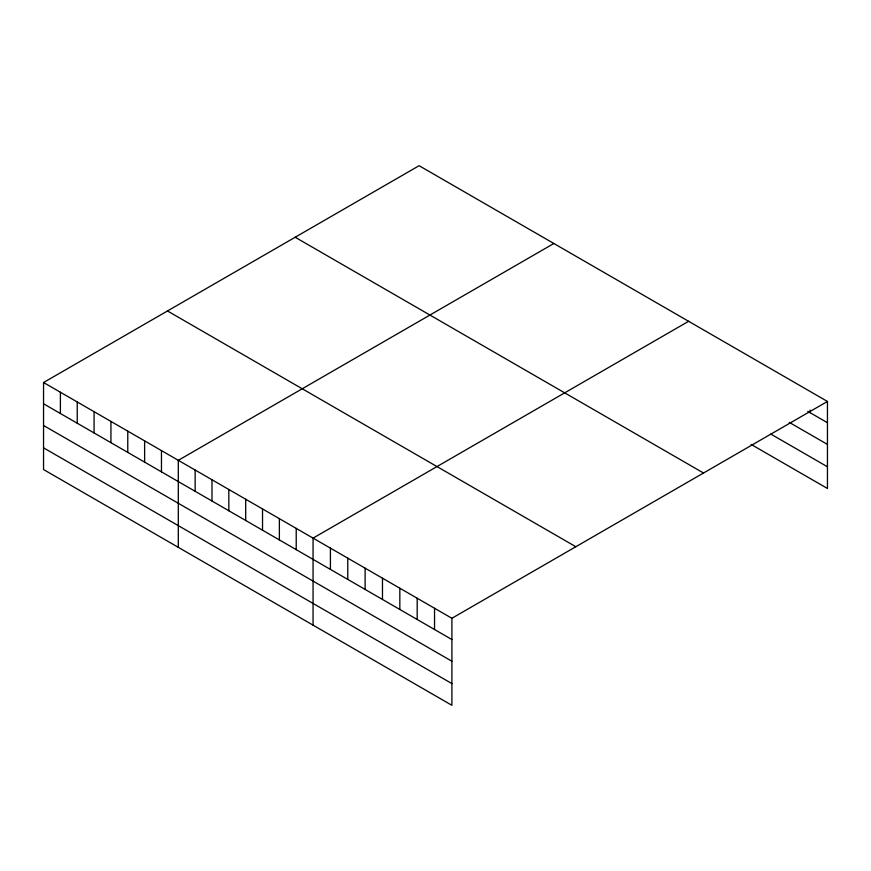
<?xml version="1.0" encoding="UTF-8"?>
<svg xmlns="http://www.w3.org/2000/svg" width="871" height="871" viewBox="0 0 871 871"><rect width="100%" height="100%" fill="white"/><g stroke="black" fill="none" stroke-linecap="round" stroke-linejoin="round"><path stroke-width="1.31" d="M43.55 382.521L451.897 618.279L451.897 705.303L43.55 469.545L43.55 382.521L419.103 165.697L827.45 401.455L827.45 488.479L751.085 444.395M553.858 243.499L178.305 460.324L178.305 547.347M688.613 321.301L313.059 538.126L313.059 625.149M451.897 618.279L827.45 401.455M807.776 411.352L827.45 422.707M789.268 422.37L827.45 444.417M770.759 434.041L827.45 466.78M295.171 237.25L703.518 473.007M167.482 310.969L575.829 546.727M43.55 403.774L451.897 639.532M43.55 425.484L451.897 661.241M43.55 447.836L451.897 683.593M810.095 410.034L810.095 412.691M434.542 608.263L434.542 629.515M417.187 598.235L417.187 619.499M399.833 588.219L399.833 609.471M382.478 578.202L382.478 599.455M365.123 568.175L365.123 589.438M347.769 558.159L347.769 579.411M330.414 548.142L330.414 569.394M296.216 528.392L296.216 549.655M279.373 518.67L279.373 539.922M262.53 508.947L262.53 530.199M245.687 499.225L245.687 520.477M228.833 489.491L228.833 510.754M211.991 479.769L211.991 501.021M195.148 470.046L195.148 491.298M161.462 450.59L161.462 471.853M144.619 440.868L144.619 462.12M127.776 431.145L127.776 452.397M110.933 421.422L110.933 442.675M94.079 411.7L94.079 432.952M77.236 401.967L77.236 423.23M60.393 392.244L60.393 413.496"/></g></svg>
